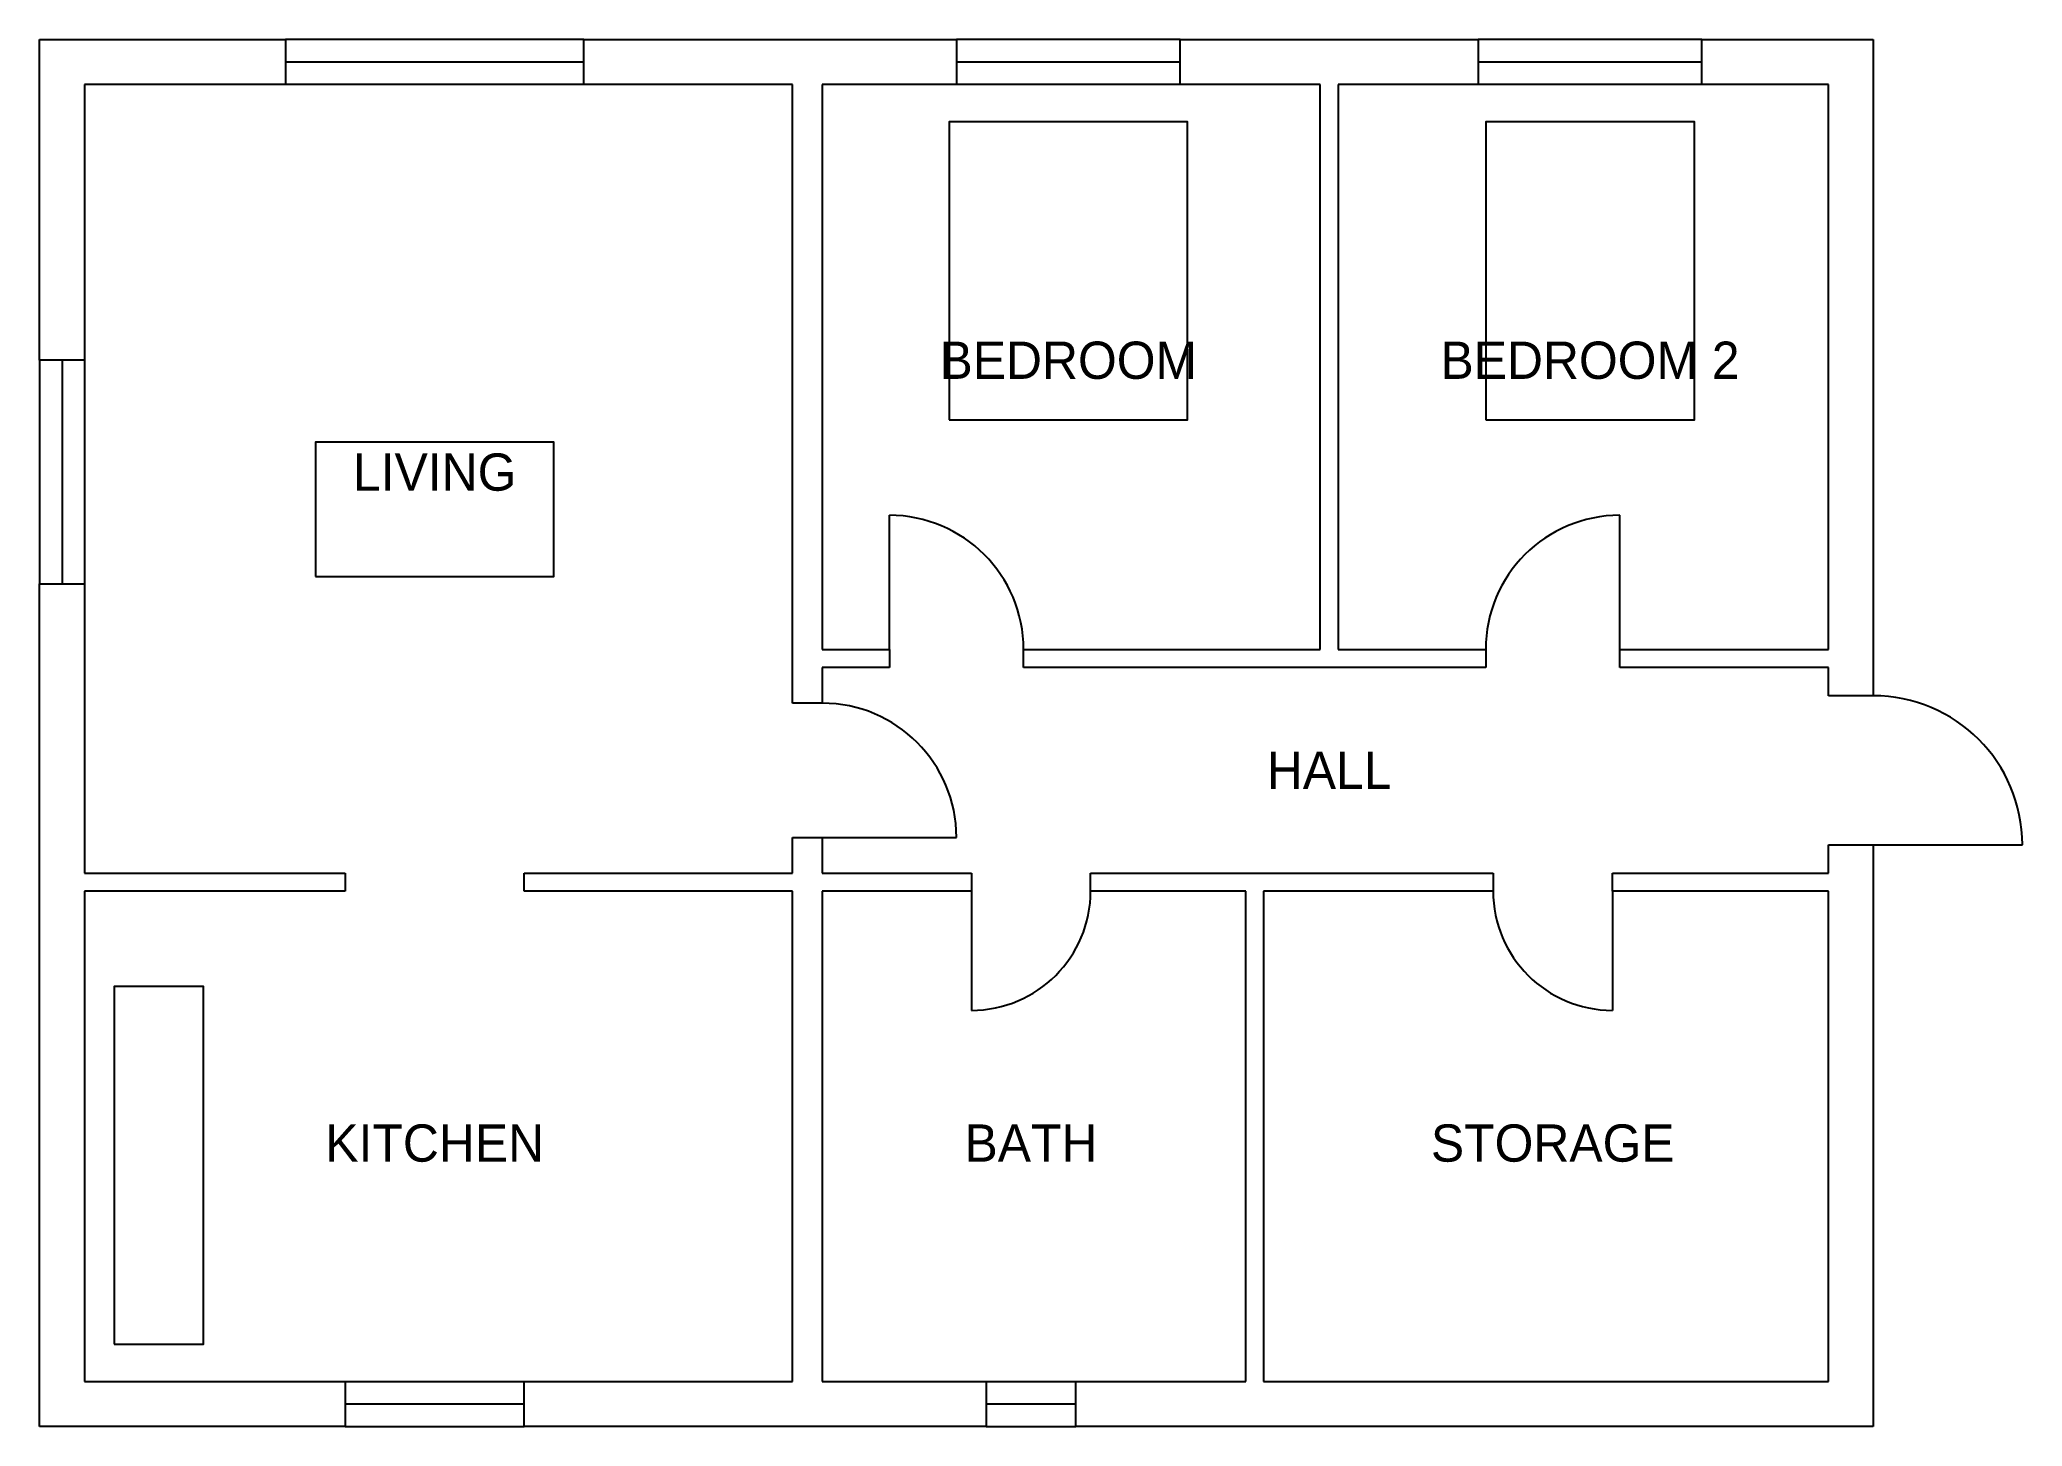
# Model space of a CAD drawing. Header units: centimetres. Extents: x -15 to 1315, y -15 to 915.
import ezdxf
from ezdxf.enums import TextEntityAlignment as Align

# ---------------------------------------------------------------- set-up
doc = ezdxf.new("R2010")
doc.units = ezdxf.units.CM

msp = doc.modelspace()

# ---------------------------------------------------------------- linework, layer by layer
for p, q in [((-15, 700), (-15, 915)), ((-15, 915), (150, 915)), ((150, 915), (150, 885)), ((350, 915), (150, 915)), ((350, 915), (600, 915)), ((350, 885), (350, 915)), ((600, 915), (600, 885)), ((750, 915), (600, 915)), ((750, 915), (950, 915)), ((750, 885), (750, 915)), ((950, 915), (950, 885)), ((1100, 915), (950, 915)), ((1100, 915), (1215, 915)), ((1100, 885), (1100, 915)), ((1215, 915), (1215, 475)), ((350, 900), (150, 900)), ((750, 900), (600, 900)), ((1100, 900), (950, 900)), ((150, 885), (15, 885)), ((15, 885), (15, 700)), ((350, 885), (150, 885)), ((490, 885), (350, 885)), ((490, 470), (490, 885)), ((600, 885), (510, 885)), ((510, 885), (510, 506)), ((750, 885), (600, 885)), ((844, 885), (750, 885)), ((844, 506), (844, 885)), ((950, 885), (856, 885)), ((856, 885), (856, 506)), ((1100, 885), (950, 885)), ((1185, 885), (1100, 885)), ((1185, 506), (1185, 885)), ((15, 700), (-15, 700)), ((-15, 700), (-15, 550)), ((0, 700), (0, 550)), ((15, 700), (15, 550)), ((555, 506), (555, 596)), ((1045, 506), (1045, 596)), ((-15, -15), (-15, 550)), ((-15, 550), (15, 550)), ((15, 550), (15, 356)), ((510, 506), (555, 506)), ((555, 506), (555, 494)), ((645, 494), (645, 506)), ((645, 506), (844, 506)), ((856, 506), (955, 506)), ((955, 506), (955, 494)), ((1045, 494), (1045, 506)), ((1045, 506), (1185, 506)), ((555, 494), (510, 494)), ((510, 494), (510, 470)), ((955, 494), (645, 494)), ((1185, 494), (1045, 494)), ((1185, 475), (1185, 494)), ((510, 470), (490, 470)), ((1215, 475), (1185, 475)), ((490, 356), (490, 380)), ((490, 380), (510, 380)), ((510, 380), (510, 356)), ((510, 380), (600, 380)), ((1185, 356), (1185, 375)), ((1185, 375), (1215, 375)), ((1215, 375), (1215, -15)), ((1215, 375), (1315, 375)), ((15, 356), (190, 356)), ((190, 356), (190, 344)), ((310, 344), (310, 356)), ((310, 356), (490, 356)), ((510, 356), (610, 356)), ((610, 356), (610, 344)), ((690, 344), (690, 356)), ((690, 356), (960, 356)), ((960, 356), (960, 344)), ((1040, 344), (1040, 356)), ((1040, 356), (1185, 356)), ((190, 344), (15, 344)), ((15, 344), (15, 15)), ((490, 344), (310, 344)), ((490, 15), (490, 344)), ((610, 344), (510, 344)), ((510, 344), (510, 15)), ((610, 344), (610, 264)), ((794, 344), (690, 344)), ((794, 15), (794, 344)), ((960, 344), (806, 344)), ((806, 344), (806, 15)), ((1185, 344), (1040, 344)), ((1040, 344), (1040, 264)), ((1185, 15), (1185, 344)), ((15, 15), (190, 15)), ((190, 15), (190, -15)), ((190, 15), (310, 15)), ((310, -15), (310, 15)), ((310, 15), (490, 15)), ((510, 15), (620, 15)), ((620, 15), (620, -15)), ((620, 15), (680, 15)), ((680, -15), (680, 15)), ((680, 15), (794, 15)), ((806, 15), (1185, 15)), ((190, 0), (310, 0)), ((620, 0), (680, 0)), ((190, -15), (-15, -15)), ((190, -15), (310, -15)), ((620, -15), (310, -15)), ((620, -15), (680, -15)), ((1215, -15), (680, -15))]:
    msp.add_line(p, q)
for points in [[(595, 660), (755, 660), (755, 860), (595, 860)], [(955, 660), (1095, 660), (1095, 860), (955, 860)], [(170, 555), (330, 555), (330, 645), (170, 645)], [(35, 40), (95, 40), (95, 280), (35, 280)]]:
    msp.add_lwpolyline(points, close=True)
for centre, radius, start, end in [((555, 506), 90, 0, 90), ((1045, 506), 90, 90, -180), ((510, 380), 90, 0, 90), ((1215, 375), 100, 0, 90), ((610, 344), 80, -90, 0), ((1040, 344), 80, -180, -90)]:
    msp.add_arc(centre, radius, start, end)

# ---------------------------------------------------------------- texts
for s, p in [('BEDROOM', (675, 700)), ('BEDROOM 2', (1025, 700)), ('LIVING', (250, 625)), ('HALL', (850, 425)), ('KITCHEN', (250, 175)), ('BATH', (650, 175)), ('STORAGE', (1000, 175))]:
    msp.add_text(s, height=25).set_placement(p, align=Align.MIDDLE_CENTER)

doc.saveas('drawing.dxf')
